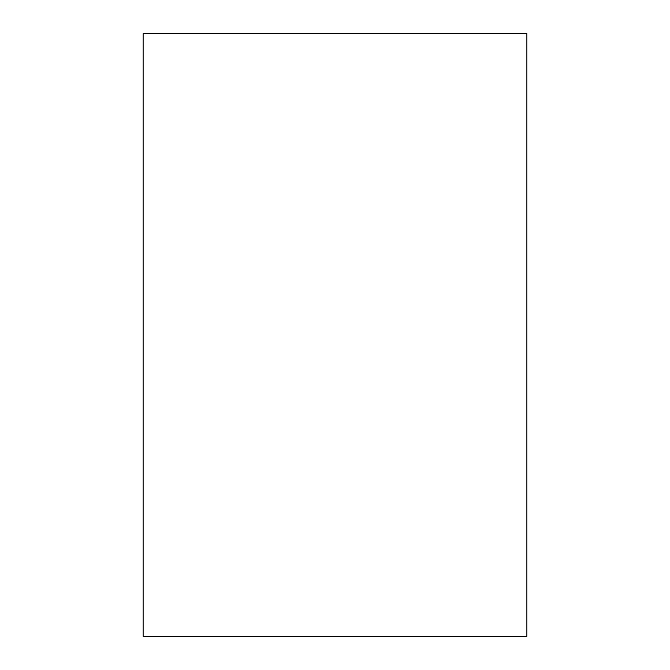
<?xml version="1.0" encoding="UTF-8"?>
<svg xmlns="http://www.w3.org/2000/svg" width="670" height="670" viewBox="0 0 670 670"><rect width="100%" height="100%" fill="white"/><g stroke="black" fill="none" stroke-linecap="round" stroke-linejoin="round"><path stroke-width="1" d="M526.62 33.5L143.38 33.5L143.38 636.5L526.62 636.5L526.62 33.5"/></g></svg>
